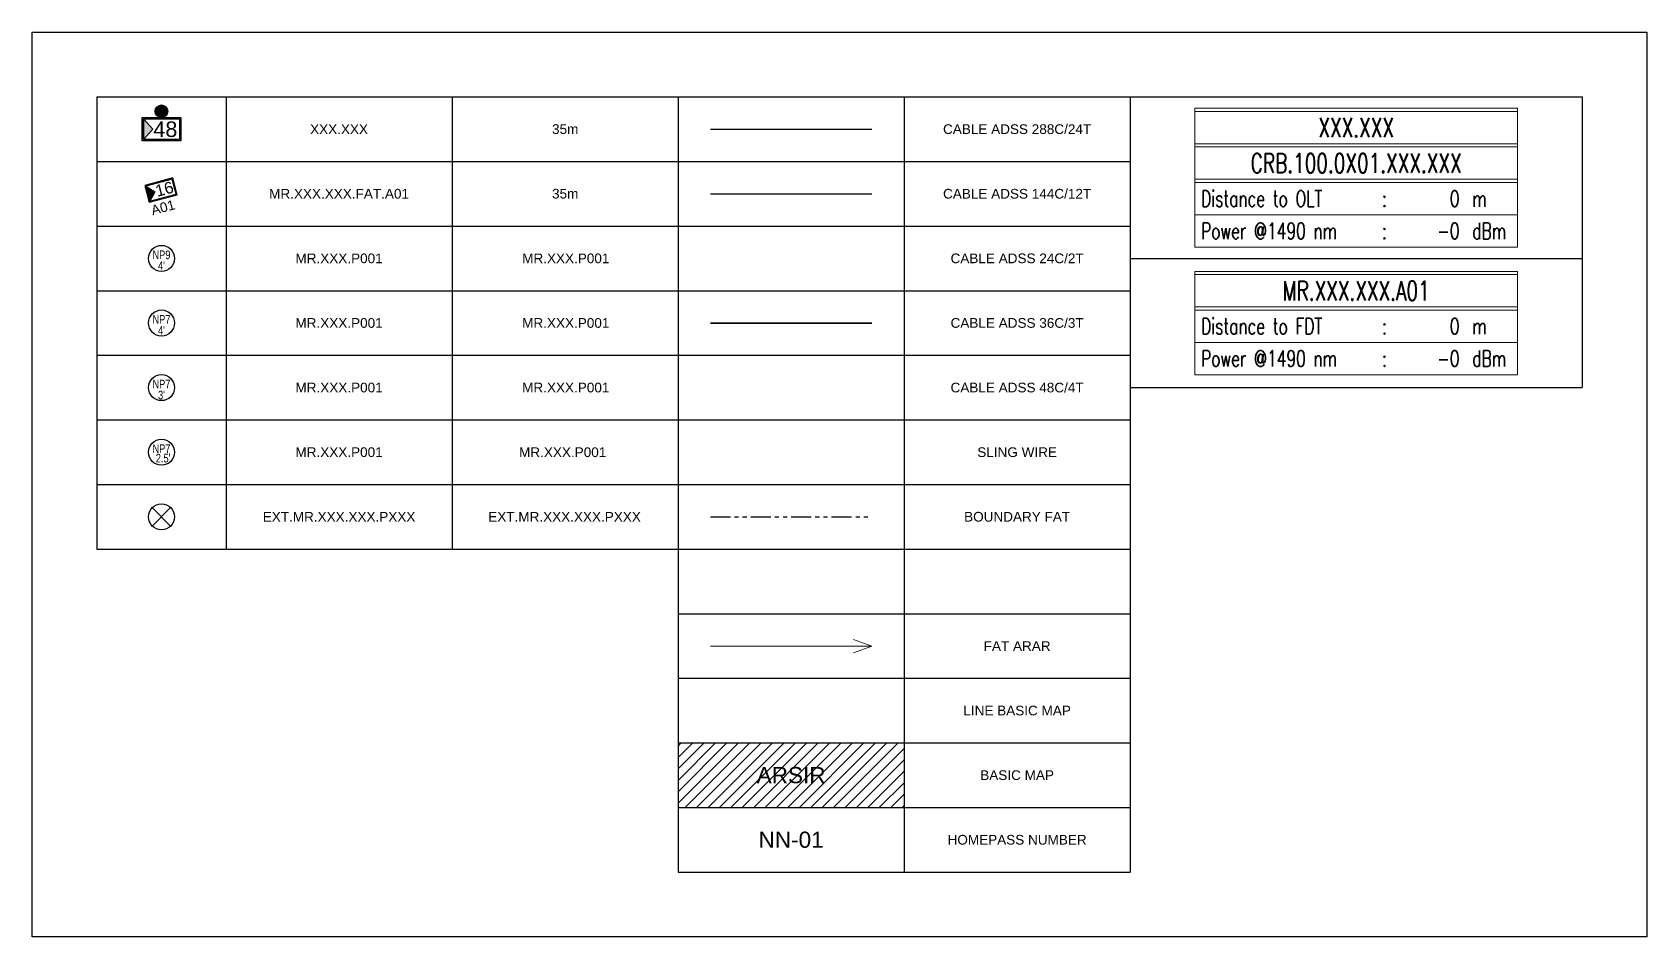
# Model space of a CAD drawing. Header units: metres. Extents: x 13679654 to 13688052, y 67972 to 70803.
# Drawn here: x 13687802.4 to 13688052.4, y 69199.6 to 69339.6 of the extents above; entities that cross this region are included whole.
import ezdxf
from ezdxf.enums import TextEntityAlignment as Align

# ---------------------------------------------------------------- set-up
doc = ezdxf.new("R2010")
doc.units = ezdxf.units.M
doc.header["$MEASUREMENT"] = 0
doc.set_wipeout_variables(frame=1)
doc.linetypes.add('PHANTOM2', pattern=[1.25, 0.625, -0.125, 0.125, -0.125, 0.125, -0.125])
for name, color, linetype in [('BASIC MAP', 252, 'Continuous'), ('COVER', 3, 'Continuous'), ('EXISTING POLE', 16, 'Continuous'), ('EXISTING POLE EMR 7-4', 16, 'Continuous'), ('FAT', 30, 'Continuous'), ('FAT DWG', 1, 'Continuous'), ('FDT DWG', 12, 'Continuous'), ('HP COVER', 6, 'Continuous'), ('NEW POLE 7-2.5', 6, 'Continuous'), ('NEW POLE 7-3', 4, 'Continuous'), ('NEW POLE 7-4', 3, 'Continuous'), ('POLE 7-2.5', 6, 'Continuous'), ('POLE 7-3', 4, 'Continuous'), ('POLE 7-4', 3, 'Continuous'), ('POLE 9-4', 1, 'Continuous'), ('POLE ID 7-2.5', 6, 'Continuous'), ('POLE ID 7-3', 4, 'Continuous'), ('POLE ID 7-4', 3, 'Continuous'), ('POLE ID 9-4', 1, 'Continuous'), ('POLE ID EXT', 16, 'Continuous'), ('SPAN CABLE', 3, 'Continuous'), ('SPAN SLING', 4, 'Continuous')]:
    doc.layers.add(name, color=color, linetype=linetype)
for name, color, linetype, lineweight in [('BOUNDARY FAT', 142, 'PHANTOM2', 30), ('FAT ARAR', 5, 'Continuous', 9), ('FAT INFO', 160, 'Continuous', 9), ('FDT', 1, 'Continuous', 9), ('FDT INFO', 1, 'Continuous', 9), ('GRT.100.0X01 - XXX.XXX - MAINFEEDER CABLE (FO 288C_24T) - AE', 30, 'Continuous', 30), ('GRT.100.0X01 - XXX.XXX - SUBFEEDER CABLE (FO 144C_12T) - AE', 61, 'Continuous', 30), ('SLING WIRE', 4, 'Continuous', 35), ('XXX.XXX - Cable Line A (FO Cable 24C_2T) - AE', 3, 'Continuous', 35), ('XXX.XXX - Cable Line B (FO Cable 36C_3T) - AE', 210, 'Continuous', 35), ('XXX.XXX - Cable Line C (FO Cable 48C_2T) - AE', 192, 'Continuous', 35)]:
    doc.layers.add(name, color=color, linetype=linetype, lineweight=lineweight)
doc.styles.add('ROMANS', font='romans.shx', dxfattribs={"width": 1.2})
doc.styles.get("Standard").update_dxf_attribs({"font": 'arial.ttf'})
doc.styles.add('Title Block 3', font='dgn003.shx')

# ---------------------------------------------------------------- blocks, each defined once
blk = doc.blocks.new('*U7')
h = blk.add_hatch(color=256)
h.dxf.hatch_style = 1
h.paths.add_polyline_path([(2.53, 3.47, 1), (4.97, 3.47, 1)])
h = blk.add_hatch(color=2)
h.dxf.hatch_style = 1
h.paths.add_polyline_path([(0.25, 2), (0.25, -2), (2.1, 0)])
for points in [[(0, 2.25), (7.5, 2.25), (7.5, -2.25), (0, -2.25)], [(0.25, 2), (7.25, 2), (7.25, -2), (0.25, -2)]]:
    blk.add_lwpolyline(points, close=True)
at = {"color": 2}
blk.add_lwpolyline([(0.25, 2), (0.25, -2), (2.1, 0)], close=True, dxfattribs=at)
blk.add_circle((3.75, 3.47), 1.22)
at = {"color": 7}
blk.add_attdef('FDT', text='', height=3, dxfattribs=at).set_placement((4.5, 0), align=Align.MIDDLE_CENTER)
blk = doc.blocks.new('*U12')
at = {"color": 0}
for points in [[(0, 0), (25, 0)], [(22.18, -1.03), (25, 0), (22.18, 1.03)]]:
    blk.add_lwpolyline(points, dxfattribs=at)
blk = doc.blocks.new('*U11')
h = blk.add_hatch(color=2)
h.dxf.hatch_style = 1
h.paths.add_polyline_path([(0.25, -2), (0.25, 2), (2.1, 0)])
for points in [[(0, -2.25), (7.5, -2.25), (7.5, 2.25), (0, 2.25)], [(0.25, -2), (7.25, -2), (7.25, 2), (0.25, 2)]]:
    blk.add_lwpolyline(points, close=True)
at = {"color": 2}
blk.add_lwpolyline([(0.25, -2), (0.25, 2), (2.1, 0)], close=True, dxfattribs=at)
at = {"color": 7}
blk.add_attdef('FAT', text='', height=3, rotation=360, dxfattribs=at).set_placement((4.68, 0), align=Align.MIDDLE_CENTER)
blk.add_attdef('FAT_ID', text='', height=3, rotation=360, dxfattribs=at).set_placement((0, -4.5), align=Align.MIDDLE_LEFT)
blk = doc.blocks.new('*U15')
at = {"color": 0, "linetype": 'ByBlock', "lineweight": -2}
blk.add_circle((0, 0), 2.24, dxfattribs=at)
at = {"color": 0, "linetype": 'ByBlock', "lineweight": -2, "style": 'Title Block 3', "width": 0.799091}
for s, p in [('NP7', (0, 0.62)), ("4'", (0, -1.27))]:
    blk.add_text(s, height=1.488, dxfattribs=at).set_placement(p, align=Align.MIDDLE_CENTER)
blk = doc.blocks.new('*U16')
at = {"color": 0, "linetype": 'ByBlock', "lineweight": -2}
blk.add_circle((0, 0), 2.24, dxfattribs=at)
at = {"color": 0, "linetype": 'ByBlock', "lineweight": -2, "style": 'Title Block 3', "width": 0.799091}
for s, p in [('NP7', (0, 0.62)), ("2.5'", (0.28, -1.02))]:
    blk.add_text(s, height=1.488, dxfattribs=at).set_placement(p, align=Align.MIDDLE_CENTER)
blk = doc.blocks.new('*U13')
at = {"color": 0, "linetype": 'ByBlock', "lineweight": -2}
blk.add_circle((0, 0), 2.24, dxfattribs=at)
at = {"color": 0, "linetype": 'ByBlock', "lineweight": -2, "style": 'Title Block 3', "width": 0.799091}
for s, p in [('NP7', (0, 0.62)), ("3'", (0, -1.27))]:
    blk.add_text(s, height=1.488, dxfattribs=at).set_placement(p, align=Align.MIDDLE_CENTER)
blk = doc.blocks.new('*U17')
at = {"color": 0, "linetype": 'ByBlock', "lineweight": -2}
blk.add_circle((0, 0), 2.24, dxfattribs=at)
at = {"color": 0, "linetype": 'ByBlock', "lineweight": -2, "style": 'Title Block 3', "width": 0.799091}
for s, p in [('NP9', (0, 0.62)), ("4'", (0, -1.27))]:
    blk.add_text(s, height=1.488, dxfattribs=at).set_placement(p, align=Align.MIDDLE_CENTER)
blk = doc.blocks.new('FDT Info')
at = {"color": 0, "linetype": 'ByBlock', "lineweight": -2}
blk.add_wipeout([(0, 0), (50, 0), (50, 21.5), (0, 21.5)], dxfattribs=at)
for points in [[(0, 15.5), (50, 15.5), (50, 21.5), (0, 21.5)], [(0, 10), (50, 10), (50, 16), (0, 16)], [(0, 0), (50, 0), (50, 10), (0, 10)]]:
    blk.add_lwpolyline(points, close=True, dxfattribs=at)
for points in [[(0, 21), (50, 21)], [(0, 15.5), (50, 15.5)], [(0, 10.5), (50, 10.5)], [(0, 5), (50, 5)]]:
    blk.add_lwpolyline(points, dxfattribs=at)
at = {"color": 0, "linetype": 'ByBlock', "lineweight": -2, "style": 'ROMANS', "width": 0.7}
for s, p in [('Distance to OLT', (1, 7.5)), (':', (29, 7.5)), ('m', (43, 7.5)), ('Power @1490 nm', (1, 2.5)), (':', (29, 2.5)), ('dBm', (43, 2.5))]:
    blk.add_text(s, height=2.5, dxfattribs=at).set_placement(p, align=Align.MIDDLE_LEFT)
for tag, p in [('FDT_ID', (25, 18.5)), ('FDT_OLT_ID', (25, 13))]:
    blk.add_attdef(tag, text='', height=3, dxfattribs=at).set_placement(p, align=Align.MIDDLE_CENTER)
for tag, p in [('DISTANCE_TO_OLT', (41, 7.5)), ('LOSS_@1490NM', (41, 2.5))]:
    blk.add_attdef(tag, text='', height=2.5, dxfattribs=at).set_placement(p, align=Align.MIDDLE_RIGHT)
blk = doc.blocks.new('FAT Info')
at = {"color": 0, "linetype": 'ByBlock', "lineweight": -2}
blk.add_wipeout([(0, 16), (0, 0), (50, 0), (50, 16)], dxfattribs=at)
for points in [[(0, 10), (50, 10), (50, 16), (0, 16)], [(0, 0), (50, 0), (50, 10), (0, 10)]]:
    blk.add_lwpolyline(points, close=True, dxfattribs=at)
for points in [[(0, 15.5), (50, 15.5)], [(0, 10.5), (50, 10.5)], [(0, 5), (50, 5)]]:
    blk.add_lwpolyline(points, dxfattribs=at)
at = {"color": 0, "linetype": 'ByBlock', "lineweight": -2, "style": 'ROMANS', "width": 0.7}
for s, p in [('Distance to FDT', (1, 7.5)), (':', (29, 7.5)), ('m', (43, 7.5)), ('Power @1490 nm', (1, 2.5)), (':', (29, 2.5)), ('dBm', (43, 2.5))]:
    blk.add_text(s, height=2.5, dxfattribs=at).set_placement(p, align=Align.MIDDLE_LEFT)
blk.add_attdef('FAT_SEQUENCE', text='', height=3, dxfattribs=at).set_placement((25, 13), align=Align.MIDDLE_CENTER)
for tag, p in [('DISTANCE_TO_FDT', (41, 7.5)), ('LOSS_@1490NM', (41, 2.5))]:
    blk.add_attdef(tag, text='', height=2.5, dxfattribs=at).set_placement(p, align=Align.MIDDLE_RIGHT)
blk = doc.blocks.new('*U14')
at = {"color": 0, "linetype": 'ByBlock', "lineweight": -2}
for points in [[(-1.58, 1.58), (1.58, -1.58)], [(-1.58, -1.58), (1.58, 1.58)]]:
    blk.add_lwpolyline(points, dxfattribs=at)
blk.add_circle((0, 0), 2.24, dxfattribs=at)

msp = doc.modelspace()

# ---------------------------------------------------------------- hatches: boundary and pattern name
at = {"layer": 'BASIC MAP'}
h = msp.add_hatch(dxfattribs=at)
h.set_pattern_fill('LINE', color=256, scale=10, angle=45)
h.set_pattern_definition([(45, (13686992.4837, 68863.6541), (-0.8838835, 0.8838835), [])])
h.paths.add_polyline_path([(13687902.36, 69229.56), (13687902.36, 69219.56), (13687937.36, 69219.56), (13687937.36, 69229.56)])
h.paths.add_polyline_path([(13687913.91, 69221.95), (13687925.84, 69221.95), (13687925.84, 69227.1), (13687913.91, 69227.1)], flags=24)

# ---------------------------------------------------------------- linework, layer by layer
for p, q in [((13687812.36, 69329.56), (13687902.36, 69329.56)), ((13687812.36, 69329.56), (13687812.36, 69259.56)), ((13687832.36, 69329.56), (13687832.36, 69259.56)), ((13687867.36, 69329.56), (13687867.36, 69259.56)), ((13687902.36, 69329.56), (13687902.36, 69209.56)), ((13687902.36, 69329.56), (13687972.36, 69329.56)), ((13687937.36, 69329.56), (13687937.36, 69209.56)), ((13687972.36, 69329.56), (13688042.36, 69329.56)), ((13687972.36, 69329.56), (13687972.36, 69209.56)), ((13688042.36, 69329.56), (13688042.36, 69284.56)), ((13687812.36, 69319.56), (13687902.36, 69319.56)), ((13687902.36, 69319.56), (13687972.36, 69319.56)), ((13687812.36, 69309.56), (13687902.36, 69309.56)), ((13687902.36, 69309.56), (13687972.36, 69309.56)), ((13687972.36, 69304.56), (13688042.36, 69304.56)), ((13687812.36, 69299.56), (13687902.36, 69299.56)), ((13687902.36, 69299.56), (13687972.36, 69299.56)), ((13687812.36, 69289.56), (13687902.36, 69289.56)), ((13687902.36, 69289.56), (13687972.36, 69289.56)), ((13687972.36, 69284.56), (13688042.36, 69284.56)), ((13687812.36, 69279.56), (13687902.36, 69279.56)), ((13687902.36, 69279.56), (13687972.36, 69279.56)), ((13687812.36, 69269.56), (13687902.36, 69269.56)), ((13687902.36, 69269.56), (13687972.36, 69269.56)), ((13687812.36, 69259.56), (13687902.36, 69259.56)), ((13687902.36, 69259.56), (13687972.36, 69259.56)), ((13687902.36, 69249.56), (13687972.36, 69249.56)), ((13687902.36, 69239.56), (13687972.36, 69239.56)), ((13687902.36, 69229.56), (13687972.36, 69229.56)), ((13687902.36, 69219.56), (13687972.36, 69219.56)), ((13687902.36, 69209.56), (13687972.36, 69209.56))]:
    msp.add_line(p, q)
at = {"layer": 'BOUNDARY FAT', "ltscale": 5}
msp.add_lwpolyline([(13687907.36, 69264.56), (13687932.36, 69264.56)], dxfattribs=at)
at = {"layer": 'COVER'}
msp.add_lwpolyline([(13687802.36, 69339.56), (13688052.36, 69339.56), (13688052.36, 69199.56), (13687802.36, 69199.56)], close=True, dxfattribs=at)
at = {"layer": 'GRT.100.0X01 - XXX.XXX - MAINFEEDER CABLE (FO 288C_24T) - AE'}
msp.add_lwpolyline([(13687907.36, 69324.56), (13687932.36, 69324.56)], dxfattribs=at)
at = {"layer": 'GRT.100.0X01 - XXX.XXX - SUBFEEDER CABLE (FO 144C_12T) - AE'}
msp.add_lwpolyline([(13687907.36, 69314.56), (13687932.36, 69314.56)], dxfattribs=at)
at = {"layer": 'XXX.XXX - Cable Line B (FO Cable 36C_3T) - AE'}
msp.add_lwpolyline([(13687907.36, 69294.56), (13687932.36, 69294.56)], dxfattribs=at)

# ---------------------------------------------------------------- block references
at = {"layer": 'EXISTING POLE', "xscale": 0.9, "yscale": 0.9, "zscale": 0.9}
msp.add_blockref('*U14', (13687822.36, 69264.56), dxfattribs=at)
at = {"layer": 'FAT ARAR'}
msp.add_blockref('*U12', (13687907.36, 69244.56), dxfattribs=at)
at = {"layer": 'FAT DWG'}
ref = msp.add_blockref('*U11', (13687820.11, 69314.56), dxfattribs=dict(at, xscale=0.6000000000000002, yscale=0.6000000000000002, zscale=0.6000000000000002, rotation=15))
ref.add_attrib('FAT_ID', 'A01', dxfattribs={"layer": '0', "color": 7, "height": 1.5, "rotation": 15}).set_placement((13687820.8, 69311.97), align=Align.MIDDLE_LEFT)
ref.add_attrib('FAT', '16', dxfattribs={"layer": '0', "color": 7, "height": 1.8, "rotation": 15}).set_placement((13687822.81, 69315.31), align=Align.MIDDLE_CENTER)
at = {"layer": 'FDT DWG', "xscale": 0.8, "yscale": 0.8, "zscale": 0.8}
msp.add_blockref('*U7', (13687819.36, 69324.56), dxfattribs=at).add_auto_attribs({'FDT': '48'})
at = {"layer": 'POLE 7-2.5', "xscale": 0.9, "yscale": 0.9, "zscale": 0.9}
msp.add_blockref('*U16', (13687822.36, 69274.56), dxfattribs=at)
at = {"layer": 'POLE 7-3', "xscale": 0.9, "yscale": 0.9, "zscale": 0.9}
msp.add_blockref('*U13', (13687822.36, 69284.56), dxfattribs=at)
at = {"layer": 'POLE 7-4', "xscale": 0.9, "yscale": 0.9, "zscale": 0.9}
msp.add_blockref('*U15', (13687822.36, 69294.56), dxfattribs=at)
at = {"layer": 'POLE 9-4', "xscale": 0.9, "yscale": 0.9, "zscale": 0.9}
msp.add_blockref('*U17', (13687822.36, 69304.56), dxfattribs=at)

# ---------------------------------------------------------------- texts
at = {"layer": 'BASIC MAP', "ltscale": 5, "attachment_point": 5}
for s, insert, char_height, width in [('LINE BASIC MAP', (13687954.86, 69234.56), 1.5, 25.8082), ('ARSIR', (13687919.86, 69224.56), 2.5, 13.5778), ('BASIC MAP', (13687954.86, 69224.56), 1.5, 25.8082)]:
    msp.add_mtext(s, dxfattribs=dict(at, insert=insert, char_height=char_height, width=width))
at = {"layer": 'BOUNDARY FAT', "linetype": 'Continuous', "ltscale": 5, "insert": (13687954.86, 69264.56), "char_height": 1.5, "width": 25.8082, "attachment_point": 5}
msp.add_mtext('BOUNDARY FAT', dxfattribs=at)
at = {"layer": 'EXISTING POLE EMR 7-4', "insert": (13687849.86, 69264.56), "char_height": 1.5, "width": 22.5909, "attachment_point": 5}
msp.add_mtext('EXT.MR.XXX.XXX.PXXX', dxfattribs=at)
at = {"layer": 'FAT', "ltscale": 5, "insert": (13687849.86, 69314.56), "char_height": 1.5, "width": 17.141, "attachment_point": 5}
msp.add_mtext('MR.XXX.XXX.FAT.A01', dxfattribs=at)
at = {"layer": 'FAT ARAR', "ltscale": 5, "insert": (13687954.86, 69244.56), "char_height": 1.5, "width": 25.8082, "attachment_point": 5}
msp.add_mtext('FAT ARAR', dxfattribs=at)
at = {"layer": 'FDT', "ltscale": 5, "insert": (13687849.86, 69324.56), "char_height": 1.5, "width": 17.141, "attachment_point": 5}
msp.add_mtext('XXX.XXX', dxfattribs=at)
at = {"layer": 'GRT.100.0X01 - XXX.XXX - MAINFEEDER CABLE (FO 288C_24T) - AE', "ltscale": 5, "insert": (13687954.86, 69324.56), "char_height": 1.5, "width": 25.8082, "attachment_point": 5}
msp.add_mtext('CABLE ADSS 288C/24T', dxfattribs=at)
at = {"layer": 'GRT.100.0X01 - XXX.XXX - SUBFEEDER CABLE (FO 144C_12T) - AE', "ltscale": 5, "insert": (13687954.86, 69314.56), "char_height": 1.5, "width": 25.8082, "attachment_point": 5}
msp.add_mtext('CABLE ADSS 144C/12T', dxfattribs=at)
at = {"layer": 'HP COVER', "ltscale": 5, "attachment_point": 5}
for s, insert, char_height, width in [('NN-01', (13687919.86, 69214.56), 2.5, 13.5778), ('HOMEPASS NUMBER', (13687954.86, 69214.56), 1.5, 32.4543)]:
    msp.add_mtext(s, dxfattribs=dict(at, insert=insert, char_height=char_height, width=width))
at = {"layer": 'NEW POLE 7-2.5', "insert": (13687849.86, 69274.56), "char_height": 1.5, "width": 22.5909, "attachment_point": 5}
msp.add_mtext('MR.XXX.P001', dxfattribs=at)
at = {"layer": 'NEW POLE 7-3', "ltscale": 5, "insert": (13687849.86, 69284.56), "char_height": 1.5, "width": 13.5778, "attachment_point": 5}
msp.add_mtext('MR.XXX.P001', dxfattribs=at)
at = {"layer": 'NEW POLE 7-4', "insert": (13687849.86, 69294.56), "char_height": 1.5, "width": 22.5909, "attachment_point": 5}
msp.add_mtext('MR.XXX.P001', dxfattribs=at)
at = {"layer": 'POLE 9-4', "insert": (13687849.86, 69304.56), "char_height": 1.5, "width": 22.5909, "attachment_point": 5}
msp.add_mtext('MR.XXX.P001', dxfattribs=at)
at = {"layer": 'POLE ID 7-2.5'}
msp.add_text('MR.XXX.P001 ', height=1.5, dxfattribs=at).set_placement((13687884.78, 69274.56), align=Align.MIDDLE_CENTER)
at = {"layer": 'POLE ID 7-3'}
msp.add_text('MR.XXX.P001', height=1.5, dxfattribs=at).set_placement((13687884.97, 69284.57), align=Align.MIDDLE_CENTER)
at = {"layer": 'POLE ID 7-4'}
msp.add_text('MR.XXX.P001', height=1.5, dxfattribs=at).set_placement((13687884.97, 69294.57), align=Align.MIDDLE_CENTER)
at = {"layer": 'POLE ID 9-4'}
msp.add_text('MR.XXX.P001', height=1.5, dxfattribs=at).set_placement((13687884.97, 69304.57), align=Align.MIDDLE_CENTER)
at = {"layer": 'POLE ID EXT'}
msp.add_text('EXT.MR.XXX.XXX.PXXX', height=1.5, dxfattribs=at).set_placement((13687884.78, 69264.56), align=Align.MIDDLE_CENTER)
at = {"layer": 'SLING WIRE', "ltscale": 5, "insert": (13687954.86, 69274.56), "char_height": 1.5, "width": 25.8082, "attachment_point": 5}
msp.add_mtext('SLING WIRE', dxfattribs=at)
at = {"layer": 'SPAN CABLE'}
msp.add_text('35m', height=1.5, dxfattribs=at).set_placement((13687882.84, 69323.83))
at = {"layer": 'SPAN SLING'}
msp.add_text('35m', height=1.5, dxfattribs=at).set_placement((13687882.84, 69313.83))
at = {"layer": 'XXX.XXX - Cable Line A (FO Cable 24C_2T) - AE', "ltscale": 5, "insert": (13687954.86, 69304.56), "char_height": 1.5, "width": 25.8082, "attachment_point": 5}
msp.add_mtext('CABLE ADSS 24C/2T', dxfattribs=at)
at = {"layer": 'XXX.XXX - Cable Line B (FO Cable 36C_3T) - AE', "ltscale": 5, "insert": (13687954.86, 69294.56), "char_height": 1.5, "width": 25.8082, "attachment_point": 5}
msp.add_mtext('CABLE ADSS 36C/3T', dxfattribs=at)
at = {"layer": 'XXX.XXX - Cable Line C (FO Cable 48C_2T) - AE', "ltscale": 5, "insert": (13687954.86, 69284.56), "char_height": 1.5, "width": 25.8082, "attachment_point": 5}
msp.add_mtext('CABLE ADSS 48C/4T', dxfattribs=at)

# ---------------------------------------------------------------- next in the draw order: block references
at = {"layer": 'FAT INFO'}
msp.add_blockref('FAT Info', (13687982.36, 69286.56), dxfattribs=at).add_auto_attribs({'FAT_SEQUENCE': 'MR.XXX.XXX.A01', 'DISTANCE_TO_FDT': '0', 'LOSS_@1490NM': '-0'})
at = {"layer": 'FDT INFO'}
msp.add_blockref('FDT Info', (13687982.36, 69306.31), dxfattribs=at).add_auto_attribs({'FDT_ID': 'XXX.XXX', 'FDT_OLT_ID': 'CRB.100.0X01.XXX.XXX', 'DISTANCE_TO_OLT': '0', 'LOSS_@1490NM': '-0'})

doc.saveas('drawing.dxf')
